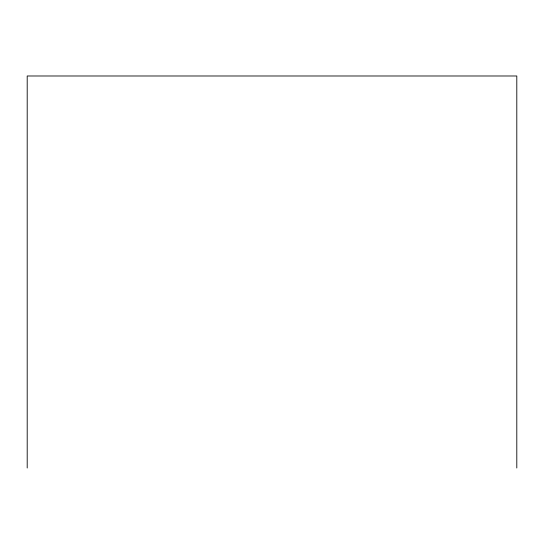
<?xml version="1.0" encoding="UTF-8"?>
<svg xmlns="http://www.w3.org/2000/svg" width="544" height="544" viewBox="0 0 544 544"><rect width="100%" height="100%" fill="white"/><g stroke="black" fill="none" stroke-linecap="round" stroke-linejoin="round"><path stroke-width="0.82" d="M516.8 468.01L516.8 75.99L27.2 75.99L27.2 468.01"/></g></svg>
